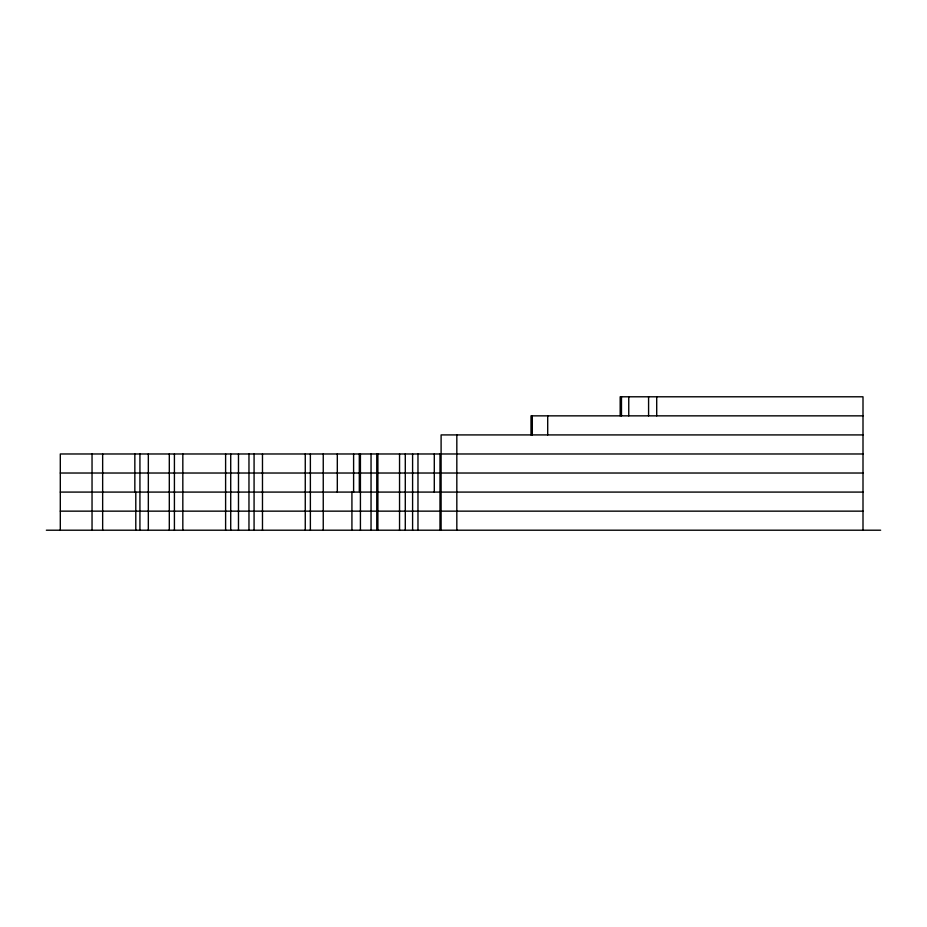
<?xml version="1.0" encoding="UTF-8"?>
<svg xmlns="http://www.w3.org/2000/svg" width="927" height="927" viewBox="0 0 927 927"><rect width="100%" height="100%" fill="white"/><g stroke="black" fill="none" stroke-linecap="round" stroke-linejoin="round"><path stroke-width="1.39" d="M863.002 415.852L531.009 415.852L531.009 434.914M863.002 434.914L441.101 434.914L441.101 530.209M863.002 453.975L60.301 453.975L60.301 530.209M60.301 473.025L182.526 473.025M182.828 473.025L262.19 473.025M262.48 473.025L359.305 473.025M360.418 473.025L376.768 473.025M377.892 473.025L439.989 473.025M441.101 473.025L863.002 473.025M60.301 492.086L182.526 492.086M182.828 492.086L262.19 492.086M262.48 492.086L359.305 492.086L359.305 453.975M360.418 492.086L376.768 492.086M377.892 492.086L440.835 492.086M441.101 492.086L863.002 492.086M60.301 511.148L182.526 511.148M182.828 511.148L262.19 511.148M262.48 511.148L376.768 511.148M377.892 511.148L440.835 511.148M441.101 511.148L863.002 511.148M46.35 530.209L880.65 530.209M863.002 530.209L863.002 396.791L620.175 396.791L620.175 415.852M656.71 396.791L656.71 415.852M648.587 396.791L648.587 415.852M628.749 396.791L628.749 415.852M621.472 396.791L621.472 415.852M547.706 415.852L547.706 434.914M532.307 415.852L532.307 434.914M456.826 434.914L456.826 530.209M439.989 453.975L439.989 530.209M434.288 453.975L434.288 492.086M417.973 453.975L417.973 530.209M412.596 453.975L412.596 530.209M405.284 453.975L405.284 530.209M399.549 453.975L399.549 530.209M377.892 453.975L377.892 530.209M376.768 453.975L376.768 530.209M371.043 453.975L371.043 530.209M360.418 453.975L360.418 530.209M353.604 453.975L353.604 492.086M351.924 492.086L351.924 530.209M337.312 453.975L337.312 492.086M323.245 453.975L323.245 530.209M310.371 453.975L310.371 530.209M305.261 453.975L305.261 530.209M262.48 453.975L262.48 530.209M254.079 453.975L254.079 530.209M248.969 453.975L248.969 530.209M238.482 453.975L238.482 530.209M230.719 453.975L230.719 530.209M225.609 453.975L225.609 530.209M182.828 453.975L182.828 530.209M174.415 453.975L174.415 530.209M169.305 453.975L169.305 530.209M148.332 453.975L148.332 530.209M139.931 453.975L139.931 530.209M135.794 492.086L135.794 530.209M134.844 453.975L134.844 492.086M102.654 453.975L102.654 530.209M92.04 453.975L92.04 530.209"/></g></svg>
